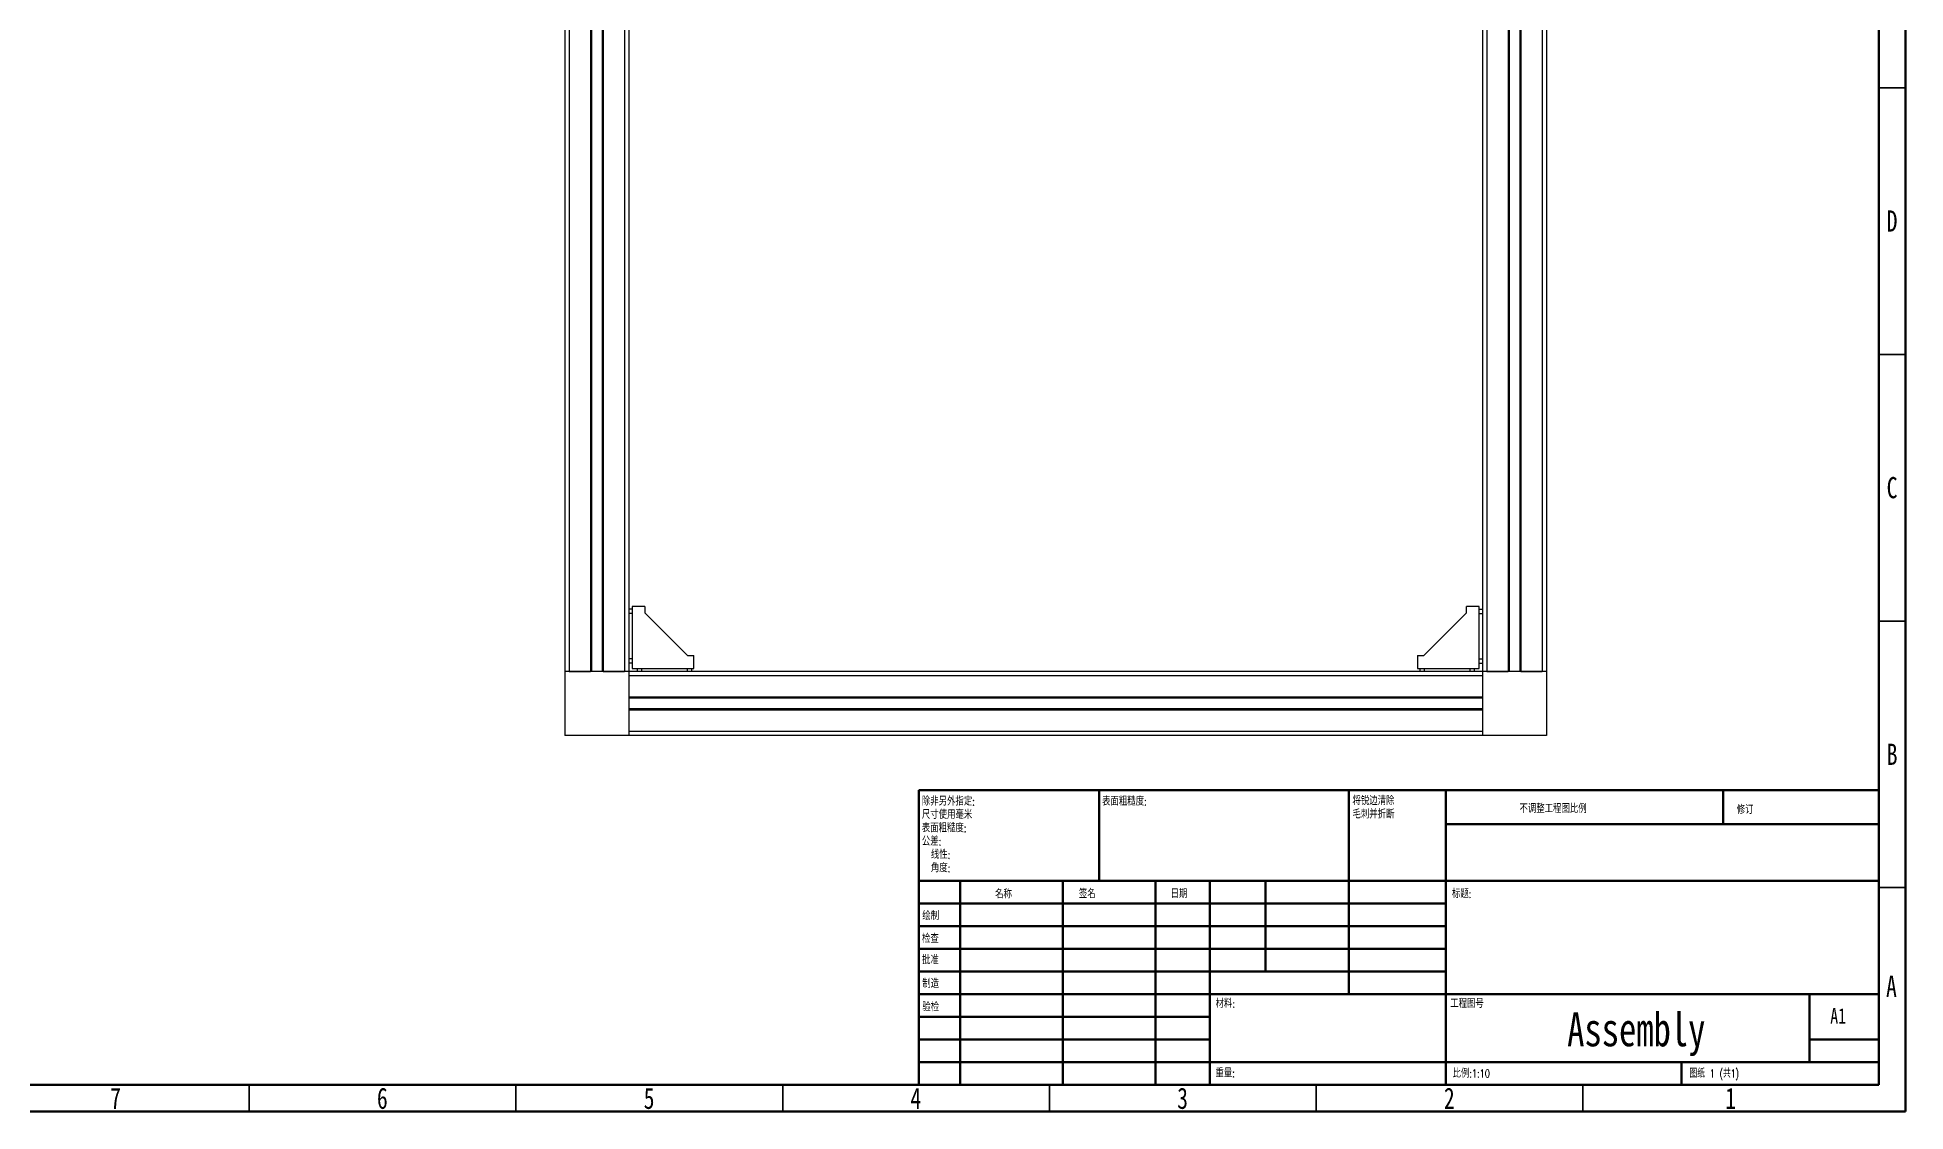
# Model space of a CAD drawing. Header units: millimetres. Extents: x 15 to 836, y 5 to 831.
# Drawn here: x 485.8 to 836, y 5 to 206.4 of the extents above; entities that cross this region are included whole.
import ezdxf

# ---------------------------------------------------------------- set-up
doc = ezdxf.new("R2010")
doc.units = ezdxf.units.MM
doc.styles.add('SLDTEXTSTYLE0', font='TXT', dxfattribs={"width": 0.75})
doc.styles.add('SLDTEXTSTYLE1', font='TXT', dxfattribs={"width": 0.75, "bigfont": 'bigfont'})
doc.styles.add('SLDTEXTSTYLE2', font='TXT', dxfattribs={"width": 0.694444, "bigfont": 'bigfont'})

msp = doc.modelspace()

# ---------------------------------------------------------------- linework, layer by layer
at = {"color": 7, "linetype": 'Continuous', "lineweight": 70}
for p, q in [((836, 589), (836, 5)), ((831, 584), (831, 10)), ((831, 10), (20, 10)), ((836, 5), (15, 5))]:
    msp.add_line(p, q, dxfattribs=at)
at = {"color": 7, "linetype": 'Continuous', "lineweight": 25}
for p, q in [((584.67, 387.51), (584.67, 87.51)), ((585.47, 387.51), (585.47, 87.51)), ((589.47, 387.51), (589.47, 87.51)), ((589.67, 387.51), (589.67, 87.51)), ((591.67, 387.51), (591.67, 87.51)), ((591.87, 387.51), (591.87, 87.51)), ((595.87, 387.51), (595.87, 87.51)), ((596.67, 387.51), (596.67, 87.51)), ((756.67, 387.51), (756.67, 87.51)), ((757.47, 387.51), (757.47, 87.51)), ((761.47, 387.51), (761.47, 87.51)), ((761.67, 387.51), (761.67, 87.51)), ((763.67, 387.51), (763.67, 87.51)), ((763.87, 387.51), (763.87, 87.51)), ((767.87, 387.51), (767.87, 87.51)), ((768.67, 387.51), (768.67, 87.51)), ((597.27, 99.23), (596.67, 99.23)), ((597.27, 98.43), (596.67, 98.43)), ((597.27, 99.71), (597.27, 88.11)), ((599.67, 99.71), (597.27, 99.71)), ((599.67, 99.71), (599.67, 98.51)), ((599.67, 98.51), (607.67, 90.51)), ((745.67, 90.51), (753.67, 98.51)), ((753.67, 98.51), (753.67, 99.71)), ((756.07, 99.71), (753.67, 99.71)), ((756.07, 88.11), (756.07, 99.71)), ((756.07, 99.23), (756.67, 99.23)), ((756.07, 98.43), (756.67, 98.43)), ((597.27, 89.88), (596.67, 89.88)), ((597.27, 89.08), (596.67, 89.08)), ((597.27, 88.11), (608.87, 88.11)), ((598.25, 88.11), (598.25, 87.51)), ((599.05, 88.11), (599.05, 87.51)), ((607.6, 88.11), (607.6, 87.51)), ((607.67, 90.51), (608.87, 90.51)), ((608.4, 88.11), (608.4, 87.51)), ((608.87, 88.11), (608.87, 90.51)), ((744.47, 90.51), (744.47, 88.11)), ((744.47, 90.51), (745.67, 90.51)), ((744.47, 88.11), (756.07, 88.11)), ((744.95, 88.11), (744.95, 87.51)), ((745.75, 88.11), (745.75, 87.51)), ((754.3, 88.11), (754.3, 87.51)), ((755.1, 88.11), (755.1, 87.51)), ((756.07, 89.88), (756.67, 89.88)), ((756.07, 89.08), (756.67, 89.08)), ((596.67, 87.51), (584.67, 87.51)), ((584.67, 87.51), (584.67, 75.51)), ((585.47, 87.51), (589.47, 87.51)), ((591.87, 87.51), (595.87, 87.51)), ((596.67, 87.51), (596.67, 75.51)), ((756.67, 87.51), (596.67, 87.51)), ((756.67, 86.71), (596.67, 86.71)), ((596.67, 86.71), (596.67, 82.71)), ((768.67, 87.51), (756.67, 87.51)), ((756.67, 87.51), (756.67, 75.51)), ((756.67, 86.71), (756.67, 82.71)), ((757.47, 87.51), (761.47, 87.51)), ((763.87, 87.51), (767.87, 87.51)), ((768.67, 87.51), (768.67, 75.51)), ((756.67, 82.71), (596.67, 82.71)), ((756.67, 82.51), (596.67, 82.51)), ((756.67, 80.51), (596.67, 80.51)), ((756.67, 80.31), (596.67, 80.31)), ((596.67, 80.31), (596.67, 76.31)), ((756.67, 80.31), (756.67, 76.31)), ((596.67, 75.51), (584.67, 75.51)), ((756.67, 76.31), (596.67, 76.31)), ((756.67, 75.51), (596.67, 75.51)), ((768.67, 75.51), (756.67, 75.51))]:
    msp.add_line(p, q, dxfattribs=at)
at = {"color": 7, "linetype": 'Continuous', "lineweight": 35}
for p, q in [((831, 197), (836, 197)), ((831, 147), (836, 147)), ((831, 97), (836, 97)), ((831, 47), (836, 47)), ((525.5, 10), (525.5, 5)), ((575.5, 10), (575.5, 5)), ((625.5, 10), (625.5, 5)), ((675.5, 10), (675.5, 5)), ((725.5, 10), (725.5, 5)), ((775.5, 10), (775.5, 5))]:
    msp.add_line(p, q, dxfattribs=at)
at = {"color": 7, "linetype": 'Continuous', "lineweight": 50}
for p, q in [((651, 65.25), (831, 65.25)), ((651, 65.25), (651, 10)), ((684.8, 48.25), (684.8, 65.25)), ((731.6, 65.25), (731.6, 27)), ((749.8, 65.25), (749.8, 10)), ((801.8, 58.88), (801.8, 65.25)), ((831, 58.88), (749.8, 58.88)), ((831, 48.25), (651, 48.25)), ((658.8, 48.25), (658.8, 10)), ((677.99, 48.25), (677.99, 10)), ((695.4, 48.25), (695.4, 10)), ((705.6, 10), (705.6, 48.25)), ((716, 31.25), (716, 48.25)), ((749.8, 44), (651, 44)), ((749.8, 39.75), (651, 39.75)), ((749.8, 35.5), (651, 35.5)), ((749.8, 31.25), (651, 31.25)), ((705.6, 27), (651, 27)), ((705.6, 27), (831, 27)), ((818, 14.25), (818, 27)), ((705.6, 22.75), (651, 22.75)), ((705.6, 18.5), (651, 18.5)), ((831, 18.5), (818, 18.5)), ((651, 14.25), (831, 14.25)), ((794, 10), (794, 14.25))]:
    msp.add_line(p, q, dxfattribs=at)

# ---------------------------------------------------------------- texts
at = {"color": 7, "linetype": 'Continuous', "lineweight": 0}
for s, insert, char_height, attachment_point, style in [('D', (833.45, 173.99), 3.97, 2, 'SLDTEXTSTYLE0'), ('C', (833.46, 123.99), 3.97, 2, 'SLDTEXTSTYLE0'), ('B', (833.47, 73.99), 3.97, 2, 'SLDTEXTSTYLE0'), ('除非另外指定:', (651.59, 63.92), 1.5, 1, 'SLDTEXTSTYLE1'), ('表面粗糙度:', (685.37, 63.92), 1.5, 1, 'SLDTEXTSTYLE1'), ('将锐边清除', (732.31, 64), 1.5, 1, 'SLDTEXTSTYLE1'), ('尺寸使用毫米', (651.59, 61.42), 1.5, 1, 'SLDTEXTSTYLE1'), ('毛刺并折断', (732.31, 61.5), 1.5, 1, 'SLDTEXTSTYLE1'), ('不调整工程图比例', (763.61, 62.53), 1.5, 1, 'SLDTEXTSTYLE1'), ('修订', (804.33, 62.33), 1.5, 1, 'SLDTEXTSTYLE1'), ('表面粗糙度:', (651.59, 58.92), 1.5, 1, 'SLDTEXTSTYLE1'), ('公差:', (651.59, 56.42), 1.5, 1, 'SLDTEXTSTYLE1'), ('线性:', (653.28, 53.92), 1.5, 1, 'SLDTEXTSTYLE1'), ('角度:', (653.28, 51.42), 1.5, 1, 'SLDTEXTSTYLE1'), ('名称', (665.32, 46.5), 1.5, 1, 'SLDTEXTSTYLE1'), ('签名', (681.03, 46.56), 1.5, 1, 'SLDTEXTSTYLE1'), ('日期', (698.21, 46.58), 1.5, 1, 'SLDTEXTSTYLE1'), ('标题:', (750.96, 46.58), 1.5, 1, 'SLDTEXTSTYLE1'), ('绘制', (651.68, 42.43), 1.5, 1, 'SLDTEXTSTYLE1'), ('检查', (651.62, 38.15), 1.5, 1, 'SLDTEXTSTYLE1'), ('批准', (651.62, 34.18), 1.5, 1, 'SLDTEXTSTYLE1'), ('制造', (651.68, 29.73), 1.5, 1, 'SLDTEXTSTYLE1'), ('A', (833.34, 30.49), 3.97, 2, 'SLDTEXTSTYLE0'), ('验检', (651.68, 25.35), 1.5, 1, 'SLDTEXTSTYLE1'), ('材料:', (706.65, 25.99), 1.5, 1, 'SLDTEXTSTYLE1'), ('工程图号', (750.63, 25.99), 1.5, 1, 'SLDTEXTSTYLE1'), ('Assembly', (785.51, 23.61), 6.35, 2, 'SLDTEXTSTYLE0'), ('A1', (821.87, 24.41), 2.91, 1, 'SLDTEXTSTYLE0'), ('重量:', (706.62, 12.95), 1.499, 1, 'SLDTEXTSTYLE1'), ('比例:1:10', (751.07, 12.9), 1.5, 1, 'SLDTEXTSTYLE1'), ('图纸 1 (共1)', (795.48, 12.9), 1.5, 1, 'SLDTEXTSTYLE2'), ('7', (500.46, 9.49), 3.97, 2, 'SLDTEXTSTYLE0'), ('6', (550.46, 9.49), 3.97, 2, 'SLDTEXTSTYLE0'), ('5', (600.46, 9.49), 3.97, 2, 'SLDTEXTSTYLE0'), ('4', (650.46, 9.49), 3.97, 2, 'SLDTEXTSTYLE0'), ('3', (700.46, 9.49), 3.97, 2, 'SLDTEXTSTYLE0'), ('2', (750.46, 9.49), 3.97, 2, 'SLDTEXTSTYLE0'), ('1', (803.21, 9.49), 3.97, 2, 'SLDTEXTSTYLE0')]:
    msp.add_mtext(s, dxfattribs=dict(at, insert=insert, char_height=char_height, attachment_point=attachment_point, style=style))

doc.saveas('drawing.dxf')
